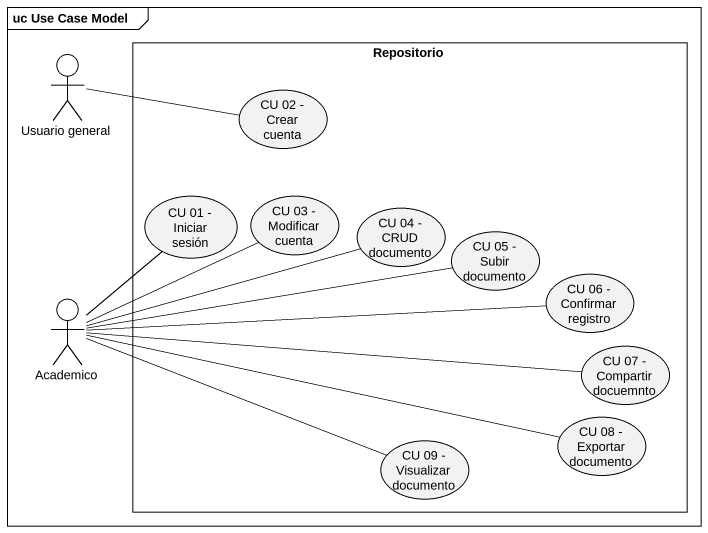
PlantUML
@startuml
mainframe uc Use Case Model
rectangle Repositorio {
  usecase "CU 02 - Crear cuenta" as CU_02_Crear_cuenta
  usecase "CU 01 - Iniciar sesión" as CU_01_Iniciar_sesión
  usecase "CU 03 - Modificar cuenta" as CU_03_Modificar_cuenta
  usecase "CU 04 - CRUD documento" as CU_04_CRUD_documento
  usecase "CU 05 - Subir documento" as CU_05_Subir_documento
  usecase "CU 06 - Confirmar registro" as CU_06_Confirmar_registro
  usecase "CU 07 - Compartir docuemnto" as CU_07_Compartir_docuemnto
  usecase "CU 08 - Exportar documento" as CU_08_Exportar_documento
  usecase "CU 09 - Visualizar documento" as CU_09_Visualizar_documento
}
actor "Usuario general" as Usuario_general
actor Academico
Usuario_general -right- CU_02_Crear_cuenta
CU_03_Modificar_cuenta -left- Academico
Academico -up- CU_01_Iniciar_sesión
Academico -right- CU_04_CRUD_documento
Academico -right- CU_05_Subir_documento
Academico -right- CU_06_Confirmar_registro
Academico -right- CU_07_Compartir_docuemnto
Academico -right- CU_08_Exportar_documento
Academico -right- CU_09_Visualizar_documento
@enduml
